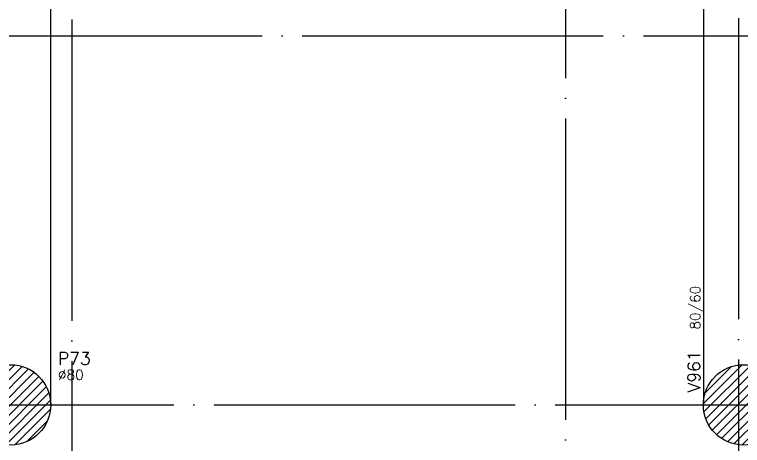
# Model space of a CAD drawing. Extents: x -4245 to 5400, y -2094 to 2406.
# Drawn here: x 1508 to 2234, y -525 to -96 of the extents above; entities that cross this region are included whole.
import ezdxf
from ezdxf.enums import TextEntityAlignment as Align

# ---------------------------------------------------------------- set-up
doc = ezdxf.new("R2010")
doc.units = 0
doc.header["$LTSCALE"] = 50
doc.header["$MEASUREMENT"] = 0
doc.linetypes.add('EIXO', pattern=[6.8, 6, -0.4, 0, -0.4])
doc.layers.get('0').update_dxf_attribs({"linetype": 'CONTINUOUS'})
doc.layers.get('DEFPOINTS').update_dxf_attribs({"linetype": 'CONTINUOUS'})
for name, color, linetype in [('F-COTAS', 106, 'CONTINUOUS'), ('F-EIXO', 12, 'EIXO'), ('F-PILARES-DIM', 172, 'CONTINUOUS'), ('F-PILARES-HACH', 174, 'CONTINUOUS'), ('F-PILARES-NOME', 170, 'CONTINUOUS'), ('F-PILARES-S', 170, 'CONTINUOUS'), ('F-TEXTO', 6, 'CONTINUOUS'), ('F-VIGAS', 3, 'CONTINUOUS'), ('F-VIGAS-DIM', 2, 'CONTINUOUS'), ('F-VIGAS-NOME', 4, 'CONTINUOUS')]:
    doc.layers.add(name, color=color, linetype=linetype)
doc.styles.add('CP-TEXT-INCL', font='simplex.shx', dxfattribs={"oblique": 20})
doc.styles.add('MCP', font='simplex.shx')
doc.styles.add('ROMANS', font='simplex.shx')
doc.dimstyles.new('CP-COTAS-50', dxfattribs={"dimscale": 0.64, "dimtxt": 12.5, "dimasz": 5, "dimexe": 5, "dimexo": 5, "dimgap": 2.5, "dimtad": 1, "dimdec": 1, "dimdsep": 46, "dimtxsty": 'CP-TEXT-INCL', "dimblk1": 'DOT', "dimblk2": 'DOT', "dimsah": 1, "dimcen": 9, "dimclrd": 256, "dimclre": 256, "dimclrt": 256, "dimadec": 0, "dimazin": 0, "dimtfac": 1, "dimtdec": 1, "dimtmove": 2, "dimatfit": 3, "dimldrblk": 'DOT', "dimfxl": 0, "dimtolj": 1, "dimarcsym": 0})

# ---------------------------------------------------------------- blocks, each defined once
blk = doc.blocks.new('*U156')
at = {"layer": 'F-EIXO'}
blk.add_line((0, 0), (0, -2753.4852), dxfattribs=at)
at = {"layer": 'F-TEXTO', "style": 'ROMANS'}
blk.add_attdef('EIXO', text='', height=17.5, rotation=360, dxfattribs=at).set_placement((0, 28.2072), align=Align.MIDDLE_CENTER)
blk = doc.blocks.new('*U157')
at = {"layer": 'F-EIXO'}
blk.add_line((0, 0), (7285, 0), dxfattribs=at)
at = {"layer": 'F-TEXTO', "style": 'ROMANS'}
blk.add_attdef('EIXO', text='', height=17.5, dxfattribs=at).set_placement((-28.2072, 0), align=Align.MIDDLE_CENTER)
blk = doc.blocks.new('*U158')
at = {"layer": 'F-EIXO'}
blk.add_line((0, 0), (7197, 0), dxfattribs=at)
at = {"layer": 'F-TEXTO', "style": 'ROMANS'}
blk.add_attdef('EIXO', text='', height=17.5, dxfattribs=at).set_placement((-28.2072, 0), align=Align.MIDDLE_CENTER)
blk = doc.blocks.new('*U179')
at = {"layer": 'F-EIXO'}
blk.add_line((0, 0), (0, -2655), dxfattribs=at)
at = {"layer": 'F-TEXTO', "style": 'ROMANS'}
blk.add_attdef('EIXO', text='', height=17.5, rotation=360, dxfattribs=at).set_placement((0, 28.21), align=Align.MIDDLE_CENTER)
blk = doc.blocks.new('*U173')
at = {"layer": 'F-EIXO'}
blk.add_line((0, 0), (0, -2755), dxfattribs=at)
at = {"layer": 'F-TEXTO', "style": 'ROMANS'}
blk.add_attdef('EIXO', text='', height=17.5, rotation=360, dxfattribs=at).set_placement((0, 28.2072), align=Align.MIDDLE_CENTER)
blk = doc.blocks.new('_DOT')
at = {"color": 0, "linetype": 'ByBlock'}
blk.add_line((-0.5, 0), (-1, 0), dxfattribs=at)
at = {"color": 0, "linetype": 'ByBlock', "const_width": 0.5}
blk.add_lwpolyline([(-0.25, 0, 1), (0.25, 0, 1)], format="xyb", close=True, dxfattribs=at)
blk = doc.blocks.new('*D190')
at = {"layer": 'DEFPOINTS', "color": 0, "linetype": 'Continuous', "transparency": 16777216}
for p in [(-3380, -315.5), (3259.5, -315.5), (3259.5, -742.79)]:
    blk.add_point(p, dxfattribs=at)
at = {"layer": 'F-COTAS', "linetype": 'Continuous', "lineweight": -2, "transparency": 16777216}
for p, q in [((-3380, -318.7), (-3380, -745.99)), ((3259.5, -318.7), (3259.5, -745.99)), ((-3376.8, -742.79), (3256.3, -742.79))]:
    blk.add_line(p, q, dxfattribs=at)
at = {"layer": 'F-COTAS', "linetype": 'Continuous', "lineweight": -2, "transparency": 16777216, "xscale": 3.2, "yscale": 3.2, "zscale": 3.2, "rotation": 180}
blk.add_blockref('_DOT', (-3380, -742.79), dxfattribs=at)
at = {"layer": 'F-COTAS', "linetype": 'Continuous', "lineweight": -2, "transparency": 16777216, "xscale": 3.2, "yscale": 3.2, "zscale": 3.2}
blk.add_blockref('_DOT', (3259.5, -742.79), dxfattribs=at)
at = {"layer": 'F-COTAS', "linetype": 'Continuous', "transparency": 16777216, "insert": (-60.25, -737.19), "char_height": 8, "attachment_point": 5, "style": 'CP-TEXT-INCL'}
blk.add_mtext('\\A1;6639.5', dxfattribs=at)

msp = doc.modelspace()

# ---------------------------------------------------------------- hatches: boundary and pattern name
at = {"layer": 'F-PILARES-HACH', "linetype": 'Continuous'}
h = msp.add_hatch(dxfattribs=at)
h.set_pattern_fill('ANSI31', color=256, scale=50)
edge = h.paths.add_edge_path()
edge.add_arc((1504.5, -484.5), 40, 0, 360)
h = msp.add_hatch(dxfattribs=at)
h.set_pattern_fill('ANSI31', color=256, scale=50)
edge = h.paths.add_edge_path()
edge.add_arc((2235, -484.5), 40, 0, 360)

# ---------------------------------------------------------------- linework, layer by layer
at = {"layer": 'F-PILARES-S', "linetype": 'Continuous'}
for centre in [(1504.5, -484.5), (2235, -484.5)]:
    msp.add_circle(centre, 40, dxfattribs=at)
at = {"layer": 'F-VIGAS'}
for points in [[(1544.5, -484.5), (1544.5, -24)], [(2195, -24), (2195, -106.5)], [(2195, -106.5), (2195, -245.5)], [(2195, -245.5), (2195, -484.5)]]:
    msp.add_lwpolyline(points, dxfattribs=at)

# ---------------------------------------------------------------- block references
at = {"layer": 'F-EIXO', "linetype": 'Continuous'}
for name, p in [('*U156', (1565.5, 1939.842)), ('*U173', (2230, 1941.357)), ('*U179', (2057.5, 1841.357)), ('*U158', (-3646.32, -117)), ('*U157', (-3734.274, -484.5))]:
    msp.add_blockref(name, p, dxfattribs=at)

# ---------------------------------------------------------------- texts
at = {"layer": 'F-PILARES-DIM', "linetype": 'Continuous', "style": 'MCP'}
msp.add_text('%%c80', height=10, dxfattribs=at).set_placement((1551.645, -459.516))
at = {"layer": 'F-PILARES-NOME', "linetype": 'Continuous', "style": 'MCP'}
msp.add_text('P73', height=12.5, dxfattribs=at).set_placement((1551.645, -444.516))
at = {"layer": 'F-VIGAS-DIM', "linetype": 'Continuous', "style": 'MCP'}
msp.add_text('80/60', height=10, rotation=90, dxfattribs=at).set_placement((2191.875, -409.5))
at = {"layer": 'F-VIGAS-NOME', "linetype": 'Continuous', "style": 'MCP'}
msp.add_text('V961', height=12.5, rotation=90, dxfattribs=at).set_placement((2191.875, -472))

# ---------------------------------------------------------------- dimensions: what is measured, and where the dimension line sits
at = {"layer": 'F-COTAS', "linetype": 'Continuous'}
dim = msp.add_linear_dim(base=(3259.5, -742.788), p1=(-3380, -315.5), p2=(3259.5, -315.5), dimstyle='CP-COTAS-50', dxfattribs=at)
dim.commit()
dim.dimension.update_dxf_attribs({"geometry": '*D190', "text_midpoint": (-60.25, -737.188)})

doc.saveas('drawing.dxf')
